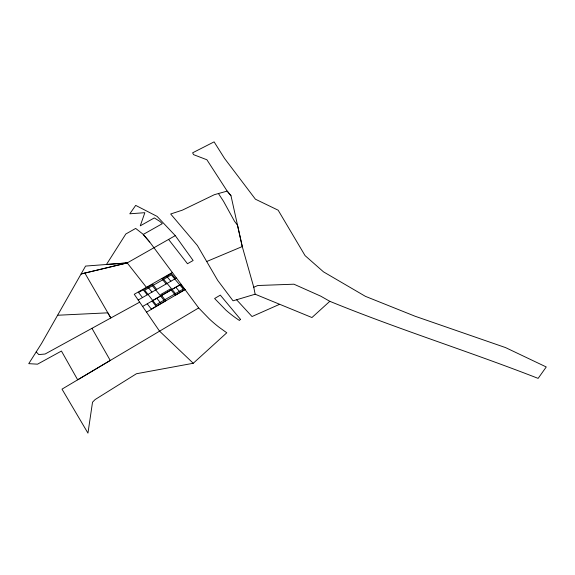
<?xml version="1.0" encoding="UTF-8"?>
<svg xmlns="http://www.w3.org/2000/svg" width="575" height="575" viewBox="0 0 575 575"><rect width="100%" height="100%" fill="white"/><g stroke="black" fill="none" stroke-linecap="round" stroke-linejoin="round"><path stroke-width="0.86" d="M91.942 328.325L110.242 360.424L77.668 379.809L61.439 351.045L37.526 364.176L28.75 363.659L41.573 343.433L85.574 266.074L127.204 262.919L175.282 235.635L193.128 260.504L187.493 263.738L168.59 239.437M198.67 307.934L62.007 389.138L87.953 433.133L92.525 402.184L95.148 399.532L136.44 373.743L193.25 363.271L226.78 332.796L219.039 327.225A268.64 152.267 -14.5 0 1 209.034 318.636L198.67 307.934L149.73 242.046L142.945 234.126L135.678 228.426L125.839 233.982L106.461 264.486L127.204 262.919L146.417 287.313M230.992 195.759L227.175 191.101L206.892 159.771L193.509 154.625L192.632 152.806L214.101 141.867L224.552 158.441L255.408 199.194L278.163 210.206L305.059 255.609L323.502 271.86L365.427 296.348L415.057 316.228L505.54 347.595L546.25 366.965L538.135 378.386C469.15 351.44 398.36 329.346 329.806 301.314L311.945 317.537L255.149 294.213L233.048 300.811L217.709 280.399L197.383 245.503L170.674 213.993L182.361 210.155L214.439 194.659L227.175 191.101L230.992 195.752L242.262 246.56L253.762 287.234L255.149 294.213M146.524 312.16L185.042 289.577M152.77 300.495L179.788 284.912M142.614 306.468L181.096 284.273M138.201 300.028L176.453 278.027M172.306 272.457L134.263 294.285L159.512 331.092L193.25 363.271M139.66 302.162L45.102 354.02L38.769 354.581L36.211 351.907M279.22 304.477L252.03 316.53L236.584 299.755M253.762 287.234L257.787 285.516L293.926 284.201L320.749 296.161L329.806 301.314M206.82 261.46L242.262 246.56L237.525 225.278L234.485 221.231L223.502 201.257L218.435 193.538M84.877 273.075L127.204 262.919L81.097 273.973L84.877 273.075L110.81 317.982L107.834 312.829L57.687 315.244M149.73 242.046L143.225 234.456L162.308 223.675L159.771 221.332L154.301 217.925L140.271 225.831L144.85 212.685L129.813 213.792L135.7 205.39L157.076 216.373L175.282 235.635M175.555 278.544L171.393 273.635L162.049 278.997L166.139 283.957M180.636 284.539L184.949 289.635L175.375 295.169L170.301 289.009L160.777 294.493L165.765 300.718L151.304 309.077L147.25 303.794M166.721 276.316L170.847 281.247M175.885 287.277L180.162 292.395M163.674 279.292L175.483 293.581M156.695 289.39L152.677 284.381L138.561 292.481L142.471 297.57M152.411 285.761L163.976 300.229M147.976 287.076L151.958 292.114M156.824 298.274L160.957 303.499M143.276 289.778L147.222 294.838M152.037 301.034L156.134 306.288M240.472 319.319L239.387 320.455L235.556 317.81A250.333 141.507 -14.5 0 1 225.853 310.076L214.612 298.504L220.318 295.126L240.472 319.319M183.303 289.067L156.105 304.772L144.713 290.181L171.321 274.9L183.303 289.067"/></g></svg>
